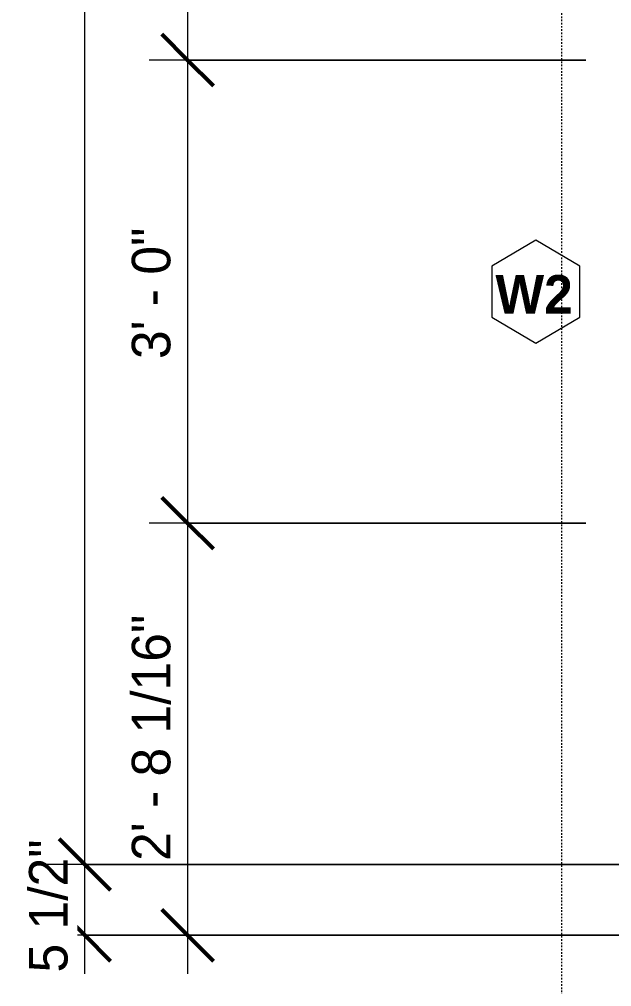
# Model space of a CAD drawing. Header units: inches. Extents: x -4058 to -1781, y 9814 to 12289.
# Drawn here: x -3906.4 to -3860.3, y 9978.9 to 10054.2 of the extents above; entities that cross this region are included whole.
import ezdxf

# ---------------------------------------------------------------- set-up
doc = ezdxf.new("R2010")
doc.units = ezdxf.units.IN
doc.header["$MEASUREMENT"] = 0
doc.linetypes.add('Aligning Line 1_8__2_', pattern=[0.25, 0.125, -0.125])
for name, color, linetype, lineweight in [('0-1', 7, 'Continuous', 5), ('A-ANNO-DIMS', 211, 'Continuous', 9), ('A-ANNO-DIMS-32', 211, 'Continuous', 9), ('A-GLAZ-IDEN', 152, 'Continuous', 9), ('G-ANNO-SYMB-2', 147, 'Aligning Line 1_8__2_', 9)]:
    doc.layers.add(name, color=color, linetype=linetype, lineweight=lineweight)
doc.styles.add('Century Gothic', font='ufonts.com_century-gothic.ttf', dxfattribs={"height": 3})
doc.styles.add('Century Gothic_B_1', font='GOTHICB.TTF', dxfattribs={"height": 3})
doc.dimstyles.new('THE_DIMENSION_STRING_2', dxfattribs={"dimscale": 12, "dimtxt": 3.132505, "dimasz": 0.333333, "dimexe": 0.25, "dimexo": 0.166667, "dimgap": 0.041667, "dimtad": 1, "dimdec": 4, "dimrnd": 0.0625, "dimzin": 3, "dimdsep": 46, "dimlunit": 4, "dimtxsty": 'Century Gothic', "dimblk1": 'OBLIQUE', "dimblk2": 'OBLIQUE', "dimsah": 1, "dimcen": 0.09, "dimdle": 0.25, "dimazin": 0, "dimtfac": 1, "dimtdec": 4, "dimtix": 1, "dimtmove": 0, "dimatfit": 3, "dimfxl": 1, "dimtvp": 1, "dimtfill": 1, "dimfrac": 2, "dimtolj": 1, "dimtzin": 0, "dimarcsym": 2})
doc.dimstyles.new('THE_DIMENSION_STRING_3', dxfattribs={"dimscale": 12, "dimtxt": 3.132505, "dimasz": 0.333333, "dimexe": 0.25, "dimexo": 0.166667, "dimgap": 0.041667, "dimtad": 1, "dimdec": 4, "dimrnd": 0.0625, "dimzin": 3, "dimdsep": 46, "dimlunit": 4, "dimtxsty": 'Century Gothic', "dimblk1": 'OBLIQUE', "dimblk2": 'OBLIQUE', "dimsah": 1, "dimcen": 0.09, "dimdle": 0.25, "dimazin": 0, "dimtfac": 1, "dimtdec": 4, "dimtix": 1, "dimtmove": 0, "dimatfit": 3, "dimfxl": 1, "dimtvp": 1, "dimtfill": 1, "dimfrac": 2, "dimtolj": 1, "dimtzin": 0, "dimarcsym": 2})
doc.dimstyles.new('THE_DIMENSION_STRING_5', dxfattribs={"dimscale": 12, "dimtxt": 3.132505, "dimasz": 0.333333, "dimexe": 0.25, "dimexo": 0.166667, "dimgap": 0.041667, "dimtad": 1, "dimdec": 4, "dimrnd": 0.0625, "dimzin": 3, "dimdsep": 46, "dimlunit": 4, "dimtxsty": 'Century Gothic', "dimblk1": 'OBLIQUE', "dimblk2": 'OBLIQUE', "dimsah": 1, "dimcen": 0.09, "dimdle": 0.25, "dimazin": 0, "dimtfac": 1, "dimtdec": 4, "dimtix": 1, "dimtmove": 0, "dimatfit": 3, "dimfxl": 1, "dimtvp": 1, "dimtfill": 1, "dimfrac": 2, "dimtolj": 1, "dimtzin": 0, "dimarcsym": 2})

# ---------------------------------------------------------------- blocks, each defined once
blk = doc.blocks.new('CTR - 1st Phase - Structure_rvt-1-UNIT PLANS - 2ND FLOOR')
at = {"layer": 'G-ANNO-SYMB-2'}
blk.add_line((-3864.195, 9867.009), (-3864.195, 12122.028), dxfattribs=at)
blk = doc.blocks.new('DIMBLOCK511-UNIT PLANS - 2ND FLOOR')
at = {"layer": 'A-ANNO-DIMS-32'}
for p, q in [((-3825.861, 9978.595), (-3825.861, 9944.688)), ((-3825.861, 9947.688), (-3825.861, 9978.595)), ((-3857.974, 9948.516), (-3857.974, 9944.688)), ((-3857.974, 9947.688), (-3857.974, 9948.516)), ((-3860.974, 9947.688), (-3825.861, 9947.688))]:
    blk.add_line(p, q, dxfattribs=at)
at = {"layer": 'A-ANNO-DIMS-32', "lineweight": 50}
for p, q in [((-3857.974, 9947.688), (-3855.974, 9949.688)), ((-3825.861, 9947.688), (-3823.861, 9949.688)), ((-3857.974, 9947.688), (-3859.974, 9945.688)), ((-3825.861, 9947.688), (-3827.861, 9945.688))]:
    blk.add_line(p, q, dxfattribs=at)
at = {"layer": 'A-ANNO-DIMS-32', "color": 0, "insert": (-3850.992, 9952.033), "char_height": 3, "width": 21.77837, "attachment_point": 1, "line_spacing_factor": 0.984502, "style": 'Century Gothic', "bg_fill": 3, "box_fill_scale": 1.25, "bg_fill_color": 256, "bg_fill_true_color": 13158600, "bg_fill_transparency": 0}
blk.add_mtext('2\' - 8 1/8"', dxfattribs=at)
blk = doc.blocks.new('_Oblique')
at = {"color": 0, "linetype": 'ByBlock', "lineweight": -2}
blk.add_line((-0.5, -0.5), (0.5, 0.5), dxfattribs=at)
blk = doc.blocks.new('DIMBLOCK780-UNIT PLANS - 2ND FLOOR')
at = {"layer": 'A-ANNO-DIMS-32', "lineweight": 50}
for p, q in [((-3893.309, 10086.991), (-3895.309, 10088.991)), ((-3893.309, 10086.991), (-3891.309, 10084.991)), ((-3893.309, 10050.991), (-3895.309, 10052.991)), ((-3893.309, 10050.991), (-3891.309, 10048.991))]:
    blk.add_line(p, q, dxfattribs=at)
at = {"layer": 'A-ANNO-DIMS-32'}
for p, q in [((-3862.318, 10086.991), (-3896.309, 10086.991)), ((-3893.309, 10086.991), (-3893.309, 10050.991)), ((-3893.309, 10086.991), (-3862.318, 10086.991)), ((-3862.318, 10050.991), (-3896.309, 10050.991)), ((-3893.309, 10050.991), (-3862.318, 10050.991))]:
    blk.add_line(p, q, dxfattribs=at)
at = {"layer": 'A-ANNO-DIMS-32', "color": 0, "insert": (-3897.654, 10063.745), "char_height": 3, "width": 12.58969, "attachment_point": 1, "rotation": 90, "line_spacing_factor": 0.984502, "style": 'Century Gothic', "bg_fill": 3, "box_fill_scale": 1.25, "bg_fill_color": 256, "bg_fill_true_color": 13158600, "bg_fill_transparency": 0}
blk.add_mtext('3\' - 0"', dxfattribs=at)
blk = doc.blocks.new('DIMBLOCK781-UNIT PLANS - 2ND FLOOR')
at = {"layer": 'A-ANNO-DIMS-32', "lineweight": 50}
for p, q in [((-3893.309, 10050.991), (-3895.309, 10052.991)), ((-3893.309, 10050.991), (-3891.309, 10048.991)), ((-3893.309, 10014.988), (-3895.309, 10016.988)), ((-3893.309, 10014.988), (-3891.309, 10012.988))]:
    blk.add_line(p, q, dxfattribs=at)
at = {"layer": 'A-ANNO-DIMS-32'}
for p, q in [((-3862.318, 10050.991), (-3896.309, 10050.991)), ((-3893.309, 10050.991), (-3893.309, 10014.988)), ((-3893.309, 10050.991), (-3862.318, 10050.991)), ((-3862.318, 10014.988), (-3896.309, 10014.988)), ((-3893.309, 10014.988), (-3862.318, 10014.988))]:
    blk.add_line(p, q, dxfattribs=at)
at = {"layer": 'A-ANNO-DIMS-32', "color": 0, "insert": (-3897.654, 10027.744), "char_height": 3, "width": 12.58969, "attachment_point": 1, "rotation": 90, "line_spacing_factor": 0.984502, "style": 'Century Gothic', "bg_fill": 3, "box_fill_scale": 1.25, "bg_fill_color": 256, "bg_fill_true_color": 13158600, "bg_fill_transparency": 0}
blk.add_mtext('3\' - 0"', dxfattribs=at)
blk = doc.blocks.new('DIMBLOCK782-UNIT PLANS - 2ND FLOOR')
at = {"layer": 'A-ANNO-DIMS-32', "lineweight": 50}
for p, q in [((-3893.309, 10014.988), (-3895.309, 10016.988)), ((-3893.309, 10014.988), (-3891.309, 10012.988)), ((-3893.309, 9982.939), (-3895.309, 9984.939)), ((-3893.309, 9982.939), (-3891.309, 9980.939))]:
    blk.add_line(p, q, dxfattribs=at)
at = {"layer": 'A-ANNO-DIMS-32'}
for p, q in [((-3862.318, 10014.988), (-3896.309, 10014.988)), ((-3893.309, 10014.988), (-3893.309, 9979.939)), ((-3893.309, 10014.988), (-3862.318, 10014.988)), ((-3892.481, 9982.939), (-3896.309, 9982.939)), ((-3893.309, 9982.939), (-3892.481, 9982.939))]:
    blk.add_line(p, q, dxfattribs=at)
at = {"layer": 'A-ANNO-DIMS-32', "color": 0, "insert": (-3897.654, 9988.721), "char_height": 3, "width": 24.5827, "attachment_point": 1, "rotation": 90, "line_spacing_factor": 0.984502, "style": 'Century Gothic', "bg_fill": 3, "box_fill_scale": 1.25, "bg_fill_color": 256, "bg_fill_true_color": 13158600, "bg_fill_transparency": 0}
blk.add_mtext('2\' - 8 1/16"', dxfattribs=at)
blk = doc.blocks.new('DIMBLOCK1253-UNIT PLANS - 2ND FLOOR')
at = {"layer": 'A-ANNO-DIMS-32'}
for p, q in [((-3857.974, 9982.877), (-3857.974, 9936.688)), ((-3857.974, 9939.688), (-3857.974, 9982.877)), ((-3852.474, 9982.877), (-3852.474, 9936.688)), ((-3852.474, 9939.688), (-3852.474, 9982.877)), ((-3860.974, 9939.688), (-3852.474, 9939.688))]:
    blk.add_line(p, q, dxfattribs=at)
at = {"layer": 'A-ANNO-DIMS-32', "lineweight": 50}
for p, q in [((-3857.974, 9939.688), (-3855.974, 9941.688)), ((-3852.474, 9939.688), (-3850.474, 9941.688)), ((-3857.974, 9939.688), (-3859.974, 9937.688)), ((-3852.474, 9939.688), (-3854.474, 9937.688))]:
    blk.add_line(p, q, dxfattribs=at)
at = {"layer": 'A-ANNO-DIMS-32', "color": 0, "insert": (-3860.867, 9944.033), "char_height": 3, "width": 13.54435, "attachment_point": 1, "line_spacing_factor": 0.984502, "style": 'Century Gothic', "bg_fill": 3, "box_fill_scale": 1.25, "bg_fill_color": 256, "bg_fill_true_color": 13158600, "bg_fill_transparency": 0}
blk.add_mtext('5 1/2"', dxfattribs=at)
blk = doc.blocks.new('DIMBLOCK1290-UNIT PLANS - 2ND FLOOR')
at = {"layer": 'A-ANNO-DIMS-32', "lineweight": 50}
for p, q in [((-3901.309, 9988.439), (-3903.309, 9990.439)), ((-3901.309, 9988.439), (-3899.309, 9986.439)), ((-3901.309, 9982.939), (-3903.309, 9984.939)), ((-3901.309, 9982.939), (-3899.309, 9980.939))]:
    blk.add_line(p, q, dxfattribs=at)
at = {"layer": 'A-ANNO-DIMS-32'}
for p, q in [((-3858.036, 9988.439), (-3904.309, 9988.439)), ((-3901.309, 9979.939), (-3901.309, 9988.439)), ((-3901.309, 9988.439), (-3858.036, 9988.439)), ((-3858.036, 9982.939), (-3904.309, 9982.939)), ((-3901.309, 9982.939), (-3858.036, 9982.939))]:
    blk.add_line(p, q, dxfattribs=at)
at = {"layer": 'A-ANNO-DIMS-32', "color": 0, "insert": (-3905.654, 9980.046), "char_height": 3, "width": 13.54435, "attachment_point": 1, "rotation": 90, "line_spacing_factor": 0.984502, "style": 'Century Gothic', "bg_fill": 3, "box_fill_scale": 1.25, "bg_fill_color": 256, "bg_fill_true_color": 13158600, "bg_fill_transparency": 0}
blk.add_mtext('5 1/2"', dxfattribs=at)
blk = doc.blocks.new('DIMBLOCK1291-UNIT PLANS - 2ND FLOOR')
at = {"layer": 'A-ANNO-DIMS-32', "lineweight": 50}
for p, q in [((-3901.309, 10346.402), (-3903.309, 10348.402)), ((-3901.309, 10346.402), (-3899.309, 10344.402)), ((-3901.309, 9988.439), (-3903.309, 9990.439)), ((-3901.309, 9988.439), (-3899.309, 9986.439))]:
    blk.add_line(p, q, dxfattribs=at)
at = {"layer": 'A-ANNO-DIMS-32'}
for p, q in [((-3854.474, 10346.402), (-3904.309, 10346.402)), ((-3901.309, 9988.439), (-3901.309, 10346.402)), ((-3901.309, 10346.402), (-3854.474, 10346.402)), ((-3858.036, 9988.439), (-3904.309, 9988.439)), ((-3901.309, 9988.439), (-3858.036, 9988.439))]:
    blk.add_line(p, q, dxfattribs=at)
at = {"layer": 'A-ANNO-DIMS-32', "color": 0, "insert": (-3905.654, 10154.841), "char_height": 3, "width": 30.19138, "attachment_point": 1, "rotation": 90, "line_spacing_factor": 0.984502, "style": 'Century Gothic', "bg_fill": 3, "box_fill_scale": 1.25, "bg_fill_color": 256, "bg_fill_true_color": 13158600, "bg_fill_transparency": 0}
blk.add_mtext('29\' - 9 15/16"', dxfattribs=at)
blk = doc.blocks.new('Window Tag - ONE-4156801-UNIT PLANS - 2ND FLOOR')
at = {"layer": 'A-GLAZ-IDEN'}
for p, q in [((0, 0.125), (-0.1071, 0.0619)), ((0.107, 0.062), (0, 0.125)), ((-0.1071, 0.0619), (-0.1071, -0.0619)), ((0.107, -0.0624), (0.107, 0.062)), ((-0.1071, -0.0619), (0, -0.125)), ((0, -0.125), (0.107, -0.0624))]:
    blk.add_line(p, q, dxfattribs=at)

msp = doc.modelspace()

# ---------------------------------------------------------------- block references
at = {"layer": '0-1'}
msp.add_blockref('CTR - 1st Phase - Structure_rvt-1-UNIT PLANS - 2ND FLOOR', (0, 0), dxfattribs=at)

# ---------------------------------------------------------------- next in the draw order: dimensions: what is measured, and where the dimension line sits
at = {"layer": 'A-ANNO-DIMS'}
dim = msp.add_linear_dim(base=(-3893.30898, 10050.99096), p1=(-3860.31802, 10086.99096), p2=(-3860.31802, 10050.99096), angle=90, dimstyle='THE_DIMENSION_STRING_3', override={"dimpost": '<>', "dimfxl": 36}, dxfattribs=at)
dim.commit()
dim.dimension.update_dxf_attribs({"geometry": 'DIMBLOCK780-UNIT PLANS - 2ND FLOOR', "text_midpoint": (-3895.38444, 10068.99096)})
dim = msp.add_linear_dim(base=(-3825.86124, 9947.68795), p1=(-3857.97374, 9950.51638), p2=(-3825.86124, 9980.59511), dimstyle='THE_DIMENSION_STRING_2', override={"dimpost": '<>', "dimfxl": 43.999348}, dxfattribs=at)
dim.commit()
dim.dimension.update_dxf_attribs({"geometry": 'DIMBLOCK511-UNIT PLANS - 2ND FLOOR', "text_midpoint": (-3841.91749, 9949.92963)})

# ---------------------------------------------------------------- next in the draw order: dimensions: what is measured, and where the dimension line sits
dim = msp.add_linear_dim(base=(-3893.30898, 10014.98783), p1=(-3860.31802, 10050.99096), p2=(-3860.31802, 10014.98783), angle=90, dimstyle='THE_DIMENSION_STRING_3', override={"dimpost": '<>', "dimfxl": 36.003125}, dxfattribs=at)
dim.commit()
dim.dimension.update_dxf_attribs({"geometry": 'DIMBLOCK781-UNIT PLANS - 2ND FLOOR', "text_midpoint": (-3895.38444, 10032.9894)})

# ---------------------------------------------------------------- next in the draw order: dimensions: what is measured, and where the dimension line sits
dim = msp.add_linear_dim(base=(-3893.30898, 9982.9394), p1=(-3860.31802, 10014.98783), p2=(-3890.48055, 9982.9394), angle=90, dimstyle='THE_DIMENSION_STRING_3', override={"dimpost": '<>', "dimfxl": 44.010006}, dxfattribs=at)
dim.commit()
dim.dimension.update_dxf_attribs({"geometry": 'DIMBLOCK782-UNIT PLANS - 2ND FLOOR', "text_midpoint": (-3895.55065, 9998.96361)})

# ---------------------------------------------------------------- next in the draw order: dimensions: what is measured, and where the dimension line sits
dim = msp.add_linear_dim(base=(-3852.47374, 9939.68795), p1=(-3857.97374, 9984.8769), p2=(-3852.47374, 9984.8769), dimstyle='THE_DIMENSION_STRING_5', override={"dimpost": '<>', "dimfxl": 5.5}, dxfattribs=at)
dim.commit()
dim.dimension.update_dxf_attribs({"geometry": 'DIMBLOCK1253-UNIT PLANS - 2ND FLOOR', "text_midpoint": (-3855.22374, 9941.92963)})

# ---------------------------------------------------------------- next in the draw order: dimensions: what is measured, and where the dimension line sits
dim = msp.add_linear_dim(base=(-3901.30898, 9988.4394), p1=(-3856.03624, 9982.9394), p2=(-3856.03624, 9988.4394), angle=90, dimstyle='THE_DIMENSION_STRING_5', override={"dimpost": '<>', "dimfxl": 5.5}, dxfattribs=at)
dim.commit()
dim.dimension.update_dxf_attribs({"geometry": 'DIMBLOCK1290-UNIT PLANS - 2ND FLOOR', "text_midpoint": (-3903.55065, 9985.6894)})

# ---------------------------------------------------------------- next in the draw order: dimensions: what is measured, and where the dimension line sits
dim = msp.add_linear_dim(base=(-3901.30898, 10346.4019), p1=(-3856.03624, 9988.4394), p2=(-3852.47374, 10346.4019), angle=90, dimstyle='THE_DIMENSION_STRING_5', override={"dimpost": '<>', "dimfxl": 357.980227}, dxfattribs=at)
dim.commit()
dim.dimension.update_dxf_attribs({"geometry": 'DIMBLOCK1291-UNIT PLANS - 2ND FLOOR', "text_midpoint": (-3903.55065, 10167.42065)})

# ---------------------------------------------------------------- next in the draw order: block references
at = {"layer": 'A-GLAZ-IDEN', "xscale": 31.99999999999999, "yscale": 31.99999999999999, "zscale": 31.99999999999999}
msp.add_blockref('Window Tag - ONE-4156801-UNIT PLANS - 2ND FLOOR', (-3866.22374, 10032.98783), dxfattribs=at)

# ---------------------------------------------------------------- next in the draw order: texts
at = {"layer": 'A-GLAZ-IDEN', "insert": (-3869.36048, 10034.27158), "char_height": 3, "width": 7.575, "attachment_point": 1, "style": 'Century Gothic_B_1'}
msp.add_mtext('W2', dxfattribs=at)

doc.saveas('drawing.dxf')
